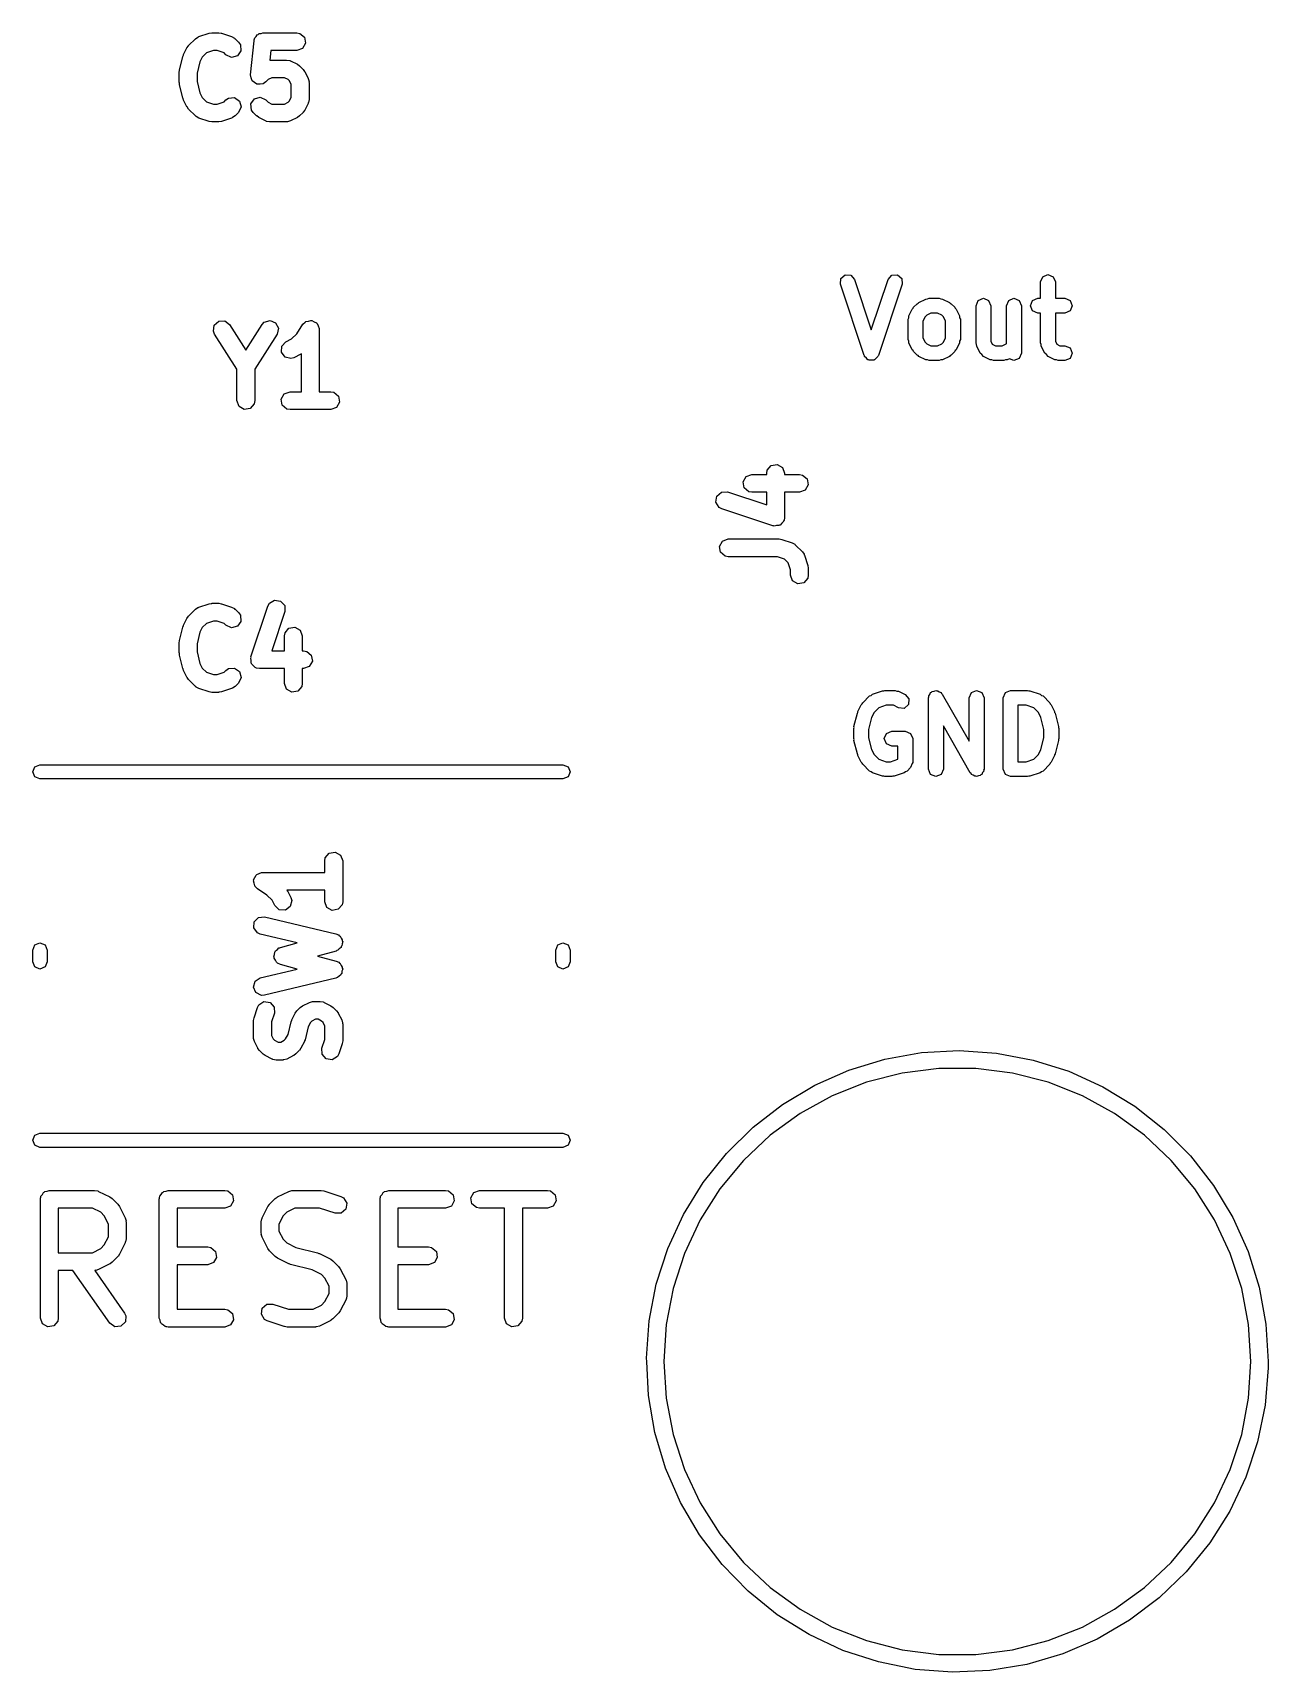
# Model space of a CAD drawing. Extents: x 83.3 to 116.6, y -116.8 to -83.3.
# Drawn here: x 106.22 to 116.61, y -116.61 to -102.82 of the extents above; entities that cross this region are included whole.
import ezdxf

# ---------------------------------------------------------------- set-up
doc = ezdxf.new("R2010")
doc.units = 0
doc.layers.add('BLACK', color=7, linetype='CONTINUOUS')

msp = doc.modelspace()

# ---------------------------------------------------------------- linework, layer by layer
at = {"layer": 'BLACK', "linetype": 'CONTINUOUS'}
for p, q in [((107.533, -102.929), (107.59, -102.872)), ((107.59, -102.872), (107.611, -102.857)), ((107.611, -102.857), (107.616, -102.856)), ((107.616, -102.856), (107.619, -102.853)), ((107.619, -102.853), (107.705, -102.825)), ((107.705, -102.825), (107.727, -102.822)), ((107.727, -102.822), (107.729, -102.821)), ((107.729, -102.821), (107.786, -102.821)), ((107.786, -102.821), (107.808, -102.825)), ((107.808, -102.825), (107.809, -102.825)), ((107.809, -102.825), (107.895, -102.853)), ((107.895, -102.853), (107.918, -102.866)), ((107.918, -102.866), (107.92, -102.87)), ((107.92, -102.87), (107.924, -102.872)), ((107.924, -102.872), (107.953, -102.9)), ((107.953, -102.9), (107.968, -102.921)), ((108.054, -103.174), (108.083, -102.889)), ((108.083, -102.883), (108.085, -102.88)), ((108.084, -102.885), (108.083, -102.883)), ((108.083, -102.889), (108.084, -102.885)), ((108.085, -102.88), (108.09, -102.864)), ((108.09, -102.864), (108.101, -102.852)), ((108.101, -102.852), (108.109, -102.839)), ((108.109, -102.839), (108.119, -102.835)), ((108.119, -102.835), (108.126, -102.828)), ((108.126, -102.828), (108.142, -102.826)), ((108.142, -102.826), (108.157, -102.821)), ((108.157, -102.821), (108.443, -102.821)), ((108.443, -102.821), (108.469, -102.826)), ((108.469, -102.826), (108.508, -102.859)), ((108.508, -102.859), (108.517, -102.909)), ((107.456, -103.135), (107.484, -103.021)), ((107.484, -103.021), (107.49, -103.009)), ((107.49, -103.005), (107.519, -102.948)), ((107.49, -103.009), (107.49, -103.005)), ((107.519, -102.948), (107.532, -102.93)), ((107.532, -102.93), (107.533, -102.929)), ((107.647, -103.026), (107.628, -103.065)), ((107.683, -102.99), (107.647, -103.026)), ((107.741, -102.971), (107.683, -102.99)), ((107.774, -102.971), (107.741, -102.971)), ((107.831, -102.99), (107.774, -102.971)), ((107.847, -103.006), (107.831, -102.99)), ((107.893, -103.028), (107.847, -103.006)), ((107.943, -103.015), (107.893, -103.028)), ((107.972, -102.973), (107.943, -103.015)), ((107.968, -102.921), (107.972, -102.973)), ((108.225, -102.971), (108.217, -103.05)), ((108.443, -102.971), (108.225, -102.971)), ((108.491, -102.953), (108.443, -102.971)), ((108.517, -102.909), (108.491, -102.953)), ((107.454, -103.153), (107.456, -103.138)), ((107.454, -103.239), (107.454, -103.153)), ((107.456, -103.138), (107.456, -103.135)), ((107.628, -103.065), (107.604, -103.162)), ((107.604, -103.162), (107.604, -103.23)), ((108.054, -103.175), (108.054, -103.174)), ((108.06, -103.2), (108.054, -103.175)), ((108.054, -103.175), (108.054, -103.175)), ((108.217, -103.05), (108.357, -103.05)), ((108.357, -103.05), (108.383, -103.054)), ((108.383, -103.054), (108.386, -103.057)), ((108.386, -103.057), (108.391, -103.058)), ((108.391, -103.058), (108.448, -103.086)), ((108.448, -103.086), (108.466, -103.099)), ((108.466, -103.099), (108.467, -103.1)), ((108.467, -103.1), (108.496, -103.129)), ((108.496, -103.129), (108.509, -103.147)), ((108.509, -103.147), (108.51, -103.148)), ((108.51, -103.148), (108.539, -103.205)), ((107.455, -103.242), (107.454, -103.239)), ((107.456, -103.257), (107.455, -103.242)), ((107.484, -103.371), (107.456, -103.257)), ((107.604, -103.23), (107.628, -103.327)), ((108.067, -103.224), (108.06, -103.2)), ((108.067, -103.225), (108.067, -103.224)), ((108.067, -103.224), (108.067, -103.224)), ((108.088, -103.239), (108.067, -103.225)), ((108.108, -103.254), (108.088, -103.239)), ((108.109, -103.254), (108.108, -103.254)), ((108.134, -103.252), (108.109, -103.254)), ((108.109, -103.254), (108.109, -103.254)), ((108.159, -103.25), (108.134, -103.252)), ((108.16, -103.25), (108.159, -103.25)), ((108.182, -103.235), (108.16, -103.25)), ((108.16, -103.25), (108.16, -103.25)), ((108.202, -103.215), (108.182, -103.235)), ((108.232, -103.2), (108.202, -103.215)), ((108.339, -103.2), (108.232, -103.2)), ((108.37, -103.215), (108.339, -103.2)), ((108.381, -103.226), (108.37, -103.215)), ((108.396, -103.257), (108.381, -103.226)), ((108.396, -103.364), (108.396, -103.257)), ((108.539, -103.205), (108.546, -103.23)), ((108.546, -103.23), (108.545, -103.235)), ((108.545, -103.235), (108.546, -103.239)), ((108.546, -103.239), (108.546, -103.382)), ((107.486, -103.374), (107.484, -103.371)), ((107.49, -103.387), (107.486, -103.374)), ((107.519, -103.444), (107.49, -103.387)), ((107.52, -103.445), (107.519, -103.444)), ((107.533, -103.463), (107.52, -103.445)), ((107.628, -103.327), (107.647, -103.366)), ((107.647, -103.366), (107.683, -103.402)), ((107.683, -103.402), (107.741, -103.421)), ((107.741, -103.421), (107.774, -103.421)), ((107.774, -103.421), (107.831, -103.402)), ((107.831, -103.402), (107.847, -103.386)), ((107.847, -103.386), (107.868, -103.371)), ((107.868, -103.371), (107.919, -103.366)), ((107.919, -103.366), (107.961, -103.396)), ((107.975, -103.445), (107.953, -103.492)), ((107.961, -103.396), (107.975, -103.445)), ((108.056, -103.419), (108.086, -103.377)), ((108.061, -103.471), (108.056, -103.419)), ((108.086, -103.377), (108.135, -103.364)), ((108.135, -103.364), (108.182, -103.386)), ((108.182, -103.386), (108.202, -103.406)), ((108.202, -103.406), (108.232, -103.421)), ((108.232, -103.421), (108.339, -103.421)), ((108.339, -103.421), (108.37, -103.406)), ((108.37, -103.406), (108.381, -103.394)), ((108.381, -103.394), (108.396, -103.364)), ((108.539, -103.415), (108.51, -103.472)), ((108.542, -103.407), (108.539, -103.411)), ((108.539, -103.411), (108.539, -103.415)), ((108.546, -103.382), (108.542, -103.407)), ((107.59, -103.521), (107.533, -103.463)), ((107.594, -103.522), (107.59, -103.521)), ((107.596, -103.526), (107.594, -103.522)), ((107.619, -103.539), (107.596, -103.526)), ((107.705, -103.567), (107.619, -103.539)), ((107.706, -103.567), (107.705, -103.567)), ((107.729, -103.571), (107.706, -103.567)), ((107.786, -103.571), (107.729, -103.571)), ((107.787, -103.57), (107.786, -103.571)), ((107.809, -103.567), (107.787, -103.57)), ((107.895, -103.539), (107.809, -103.567)), ((107.899, -103.536), (107.895, -103.539)), ((107.903, -103.535), (107.899, -103.536)), ((107.924, -103.521), (107.903, -103.535)), ((107.953, -103.492), (107.924, -103.521)), ((108.076, -103.492), (108.061, -103.471)), ((108.104, -103.521), (108.076, -103.492)), ((108.106, -103.521), (108.104, -103.521)), ((108.124, -103.535), (108.106, -103.521)), ((108.181, -103.563), (108.124, -103.535)), ((108.185, -103.564), (108.181, -103.563)), ((108.189, -103.567), (108.185, -103.564)), ((108.214, -103.571), (108.189, -103.567)), ((108.357, -103.571), (108.214, -103.571)), ((108.361, -103.57), (108.357, -103.571)), ((108.366, -103.571), (108.361, -103.57)), ((108.391, -103.563), (108.366, -103.571)), ((108.448, -103.535), (108.391, -103.563)), ((108.449, -103.533), (108.448, -103.535)), ((108.467, -103.521), (108.449, -103.533)), ((108.496, -103.492), (108.467, -103.521)), ((108.497, -103.49), (108.496, -103.492)), ((108.51, -103.472), (108.497, -103.49)), ((113.017, -104.937), (113.02, -104.889)), ((113.217, -105.537), (113.017, -104.937)), ((113.02, -104.889), (113.057, -104.858)), ((113.057, -104.858), (113.104, -104.861)), ((113.104, -104.861), (113.136, -104.897)), ((113.136, -104.897), (113.276, -105.319)), ((113.276, -105.319), (113.417, -104.897)), ((113.536, -104.937), (113.336, -105.537)), ((113.417, -104.897), (113.448, -104.861)), ((113.448, -104.861), (113.496, -104.858)), ((113.496, -104.858), (113.532, -104.889)), ((113.532, -104.889), (113.536, -104.937)), ((114.7, -104.917), (114.718, -104.873)), ((114.7, -105.054), (114.7, -104.917)), ((114.718, -104.873), (114.762, -104.854)), ((114.762, -104.854), (114.806, -104.873)), ((114.806, -104.873), (114.825, -104.917)), ((114.825, -104.917), (114.825, -105.054)), ((113.632, -105.13), (113.661, -105.101)), ((113.661, -105.101), (113.67, -105.097)), ((113.67, -105.097), (113.677, -105.09)), ((113.677, -105.09), (113.734, -105.061)), ((113.734, -105.061), (113.749, -105.06)), ((113.749, -105.06), (113.762, -105.054)), ((113.762, -105.054), (113.848, -105.054)), ((113.848, -105.054), (113.861, -105.06)), ((113.861, -105.06), (113.876, -105.061)), ((113.876, -105.061), (113.933, -105.09)), ((113.933, -105.09), (113.94, -105.097)), ((113.94, -105.097), (113.949, -105.101)), ((113.949, -105.101), (113.978, -105.13)), ((114.157, -105.117), (114.175, -105.073)), ((114.175, -105.073), (114.219, -105.054)), ((114.219, -105.054), (114.263, -105.073)), ((114.263, -105.073), (114.282, -105.117)), ((114.414, -105.117), (114.432, -105.073)), ((114.432, -105.073), (114.476, -105.054)), ((114.476, -105.054), (114.521, -105.073)), ((114.521, -105.073), (114.539, -105.117)), ((114.614, -105.117), (114.632, -105.073)), ((114.632, -105.073), (114.676, -105.054)), ((114.676, -105.054), (114.7, -105.054)), ((114.825, -105.054), (114.905, -105.054)), ((114.905, -105.054), (114.949, -105.073)), ((114.949, -105.073), (114.967, -105.117)), ((107.748, -105.281), (107.786, -105.247)), ((107.786, -105.247), (107.837, -105.245)), ((107.837, -105.245), (107.878, -105.276)), ((108.169, -105.257), (108.218, -105.241)), ((108.218, -105.241), (108.265, -105.261)), ((108.52, -105.251), (108.541, -105.247)), ((108.541, -105.247), (108.562, -105.241)), ((108.562, -105.241), (108.566, -105.243)), ((108.566, -105.243), (108.57, -105.242)), ((108.57, -105.242), (108.589, -105.253)), ((113.585, -105.231), (113.591, -105.218)), ((113.585, -105.403), (113.585, -105.231)), ((113.591, -105.218), (113.592, -105.203)), ((113.592, -105.203), (113.62, -105.146)), ((113.62, -105.146), (113.628, -105.139)), ((113.628, -105.139), (113.632, -105.13)), ((113.728, -105.211), (113.71, -105.246)), ((113.71, -105.246), (113.71, -105.388)), ((113.742, -105.197), (113.728, -105.211)), ((113.777, -105.179), (113.742, -105.197)), ((113.833, -105.179), (113.777, -105.179)), ((113.868, -105.197), (113.833, -105.179)), ((113.882, -105.211), (113.868, -105.197)), ((113.9, -105.246), (113.882, -105.211)), ((113.9, -105.388), (113.9, -105.246)), ((113.978, -105.13), (113.982, -105.139)), ((113.982, -105.139), (113.989, -105.146)), ((113.989, -105.146), (114.018, -105.203)), ((114.018, -105.203), (114.019, -105.218)), ((114.019, -105.218), (114.025, -105.231)), ((114.025, -105.231), (114.025, -105.403)), ((114.157, -105.431), (114.157, -105.117)), ((114.282, -105.117), (114.282, -105.416)), ((114.414, -105.434), (114.414, -105.117)), ((114.539, -105.117), (114.539, -105.517)), ((114.632, -105.161), (114.614, -105.117)), ((114.676, -105.179), (114.632, -105.161)), ((114.7, -105.179), (114.676, -105.179)), ((114.7, -105.431), (114.7, -105.179)), ((114.905, -105.179), (114.825, -105.179)), ((114.825, -105.179), (114.825, -105.416)), ((114.949, -105.161), (114.905, -105.179)), ((114.967, -105.117), (114.949, -105.161)), ((107.741, -105.332), (107.748, -105.281)), ((107.751, -105.356), (107.741, -105.332)), ((107.939, -105.652), (107.751, -105.356)), ((107.878, -105.276), (108.014, -105.491)), ((108.014, -105.491), (108.151, -105.276)), ((108.278, -105.356), (108.089, -105.652)), ((108.151, -105.276), (108.169, -105.257)), ((108.265, -105.261), (108.289, -105.306)), ((108.289, -105.306), (108.278, -105.356)), ((108.398, -105.397), (108.442, -105.354)), ((108.442, -105.354), (108.495, -105.274)), ((108.495, -105.274), (108.513, -105.256)), ((108.513, -105.256), (108.517, -105.254)), ((108.517, -105.254), (108.52, -105.251)), ((108.589, -105.253), (108.609, -105.262)), ((108.609, -105.262), (108.611, -105.266)), ((108.611, -105.266), (108.615, -105.268)), ((108.615, -105.268), (108.622, -105.288)), ((108.622, -105.288), (108.632, -105.308)), ((108.632, -105.308), (108.631, -105.312)), ((108.631, -105.312), (108.632, -105.316)), ((108.632, -105.316), (108.632, -105.841)), ((108.314, -105.509), (108.317, -105.458)), ((108.344, -105.55), (108.314, -105.509)), ((108.317, -105.458), (108.352, -105.42)), ((108.352, -105.42), (108.398, -105.397)), ((108.482, -105.522), (108.478, -105.525)), ((108.482, -105.841), (108.482, -105.522)), ((113.591, -105.416), (113.585, -105.403)), ((113.592, -105.431), (113.591, -105.416)), ((113.62, -105.488), (113.592, -105.431)), ((113.628, -105.494), (113.62, -105.488)), ((113.632, -105.504), (113.628, -105.494)), ((113.661, -105.533), (113.632, -105.504)), ((113.71, -105.388), (113.728, -105.423)), ((113.728, -105.423), (113.742, -105.437)), ((113.742, -105.437), (113.777, -105.454)), ((113.777, -105.454), (113.833, -105.454)), ((113.833, -105.454), (113.868, -105.437)), ((113.868, -105.437), (113.882, -105.423)), ((113.882, -105.423), (113.9, -105.388)), ((113.978, -105.504), (113.949, -105.533)), ((113.982, -105.494), (113.978, -105.504)), ((113.989, -105.488), (113.982, -105.494)), ((114.018, -105.431), (113.989, -105.488)), ((114.019, -105.416), (114.018, -105.431)), ((114.025, -105.403), (114.019, -105.416)), ((114.162, -105.445), (114.157, -105.431)), ((114.163, -105.459), (114.162, -105.445)), ((114.192, -105.516), (114.163, -105.459)), ((114.207, -105.529), (114.192, -105.516)), ((114.282, -105.416), (114.294, -105.442)), ((114.294, -105.442), (114.32, -105.454)), ((114.32, -105.454), (114.376, -105.454)), ((114.376, -105.454), (114.411, -105.437)), ((114.411, -105.437), (114.414, -105.434)), ((114.539, -105.517), (114.521, -105.561)), ((114.705, -105.445), (114.7, -105.431)), ((114.706, -105.459), (114.705, -105.445)), ((114.735, -105.516), (114.706, -105.459)), ((114.75, -105.529), (114.735, -105.516)), ((114.825, -105.416), (114.837, -105.442)), ((114.837, -105.442), (114.863, -105.454)), ((114.863, -105.454), (114.905, -105.454)), ((114.905, -105.454), (114.949, -105.473)), ((114.949, -105.473), (114.967, -105.517)), ((114.967, -105.517), (114.949, -105.561)), ((107.939, -105.916), (107.939, -105.652)), ((108.089, -105.652), (108.089, -105.916)), ((108.394, -105.562), (108.344, -105.55)), ((108.419, -105.555), (108.394, -105.562)), ((108.476, -105.526), (108.419, -105.555)), ((108.478, -105.525), (108.476, -105.526)), ((113.22, -105.54), (113.217, -105.537)), ((113.22, -105.545), (113.22, -105.54)), ((113.235, -105.558), (113.22, -105.545)), ((113.248, -105.573), (113.235, -105.558)), ((113.253, -105.573), (113.248, -105.573)), ((113.257, -105.576), (113.253, -105.573)), ((113.276, -105.575), (113.257, -105.576)), ((113.296, -105.576), (113.276, -105.575)), ((113.3, -105.573), (113.296, -105.576)), ((113.304, -105.573), (113.3, -105.573)), ((113.317, -105.558), (113.304, -105.573)), ((113.332, -105.545), (113.317, -105.558)), ((113.333, -105.54), (113.332, -105.545)), ((113.336, -105.537), (113.333, -105.54)), ((113.67, -105.536), (113.661, -105.533)), ((113.677, -105.544), (113.67, -105.536)), ((113.734, -105.573), (113.677, -105.544)), ((113.749, -105.574), (113.734, -105.573)), ((113.762, -105.579), (113.749, -105.574)), ((113.848, -105.579), (113.762, -105.579)), ((113.861, -105.574), (113.848, -105.579)), ((113.876, -105.573), (113.861, -105.574)), ((113.933, -105.544), (113.876, -105.573)), ((113.94, -105.536), (113.933, -105.544)), ((113.949, -105.533), (113.94, -105.536)), ((114.22, -105.544), (114.207, -105.529)), ((114.277, -105.573), (114.22, -105.544)), ((114.291, -105.574), (114.277, -105.573)), ((114.305, -105.579), (114.291, -105.574)), ((114.391, -105.579), (114.305, -105.579)), ((114.404, -105.574), (114.391, -105.579)), ((114.419, -105.573), (114.404, -105.574)), ((114.438, -105.563), (114.419, -105.573)), ((114.476, -105.579), (114.438, -105.563)), ((114.521, -105.561), (114.476, -105.579)), ((114.763, -105.544), (114.75, -105.529)), ((114.82, -105.573), (114.763, -105.544)), ((114.834, -105.574), (114.82, -105.573)), ((114.848, -105.579), (114.834, -105.574)), ((114.905, -105.579), (114.848, -105.579)), ((114.949, -105.561), (114.905, -105.579)), ((107.957, -105.964), (107.939, -105.916)), ((108.089, -105.916), (108.085, -105.942)), ((108.312, -105.903), (108.338, -105.859)), ((108.321, -105.954), (108.312, -105.903)), ((108.338, -105.859), (108.386, -105.841)), ((108.386, -105.841), (108.482, -105.841)), ((108.632, -105.841), (108.729, -105.841)), ((108.729, -105.841), (108.754, -105.846)), ((108.754, -105.846), (108.794, -105.879)), ((108.802, -105.929), (108.777, -105.973)), ((108.794, -105.879), (108.802, -105.929)), ((108.001, -105.99), (107.957, -105.964)), ((108.052, -105.981), (108.001, -105.99)), ((108.085, -105.942), (108.052, -105.981)), ((108.36, -105.987), (108.321, -105.954)), ((108.386, -105.991), (108.36, -105.987)), ((108.729, -105.991), (108.386, -105.991)), ((108.777, -105.973), (108.729, -105.991)), ((112.401, -106.501), (112.434, -106.461)), ((112.434, -106.461), (112.484, -106.453)), ((112.484, -106.453), (112.529, -106.478)), ((112.529, -106.478), (112.546, -106.526)), ((112.198, -106.599), (112.223, -106.555)), ((112.206, -106.65), (112.198, -106.599)), ((112.223, -106.555), (112.271, -106.537)), ((112.271, -106.537), (112.396, -106.537)), ((112.396, -106.526), (112.401, -106.501)), ((112.396, -106.537), (112.396, -106.526)), ((112.546, -106.526), (112.546, -106.537)), ((112.546, -106.537), (112.671, -106.537)), ((112.671, -106.537), (112.697, -106.542)), ((112.697, -106.542), (112.736, -106.575)), ((112.745, -106.625), (112.72, -106.67)), ((112.736, -106.575), (112.745, -106.625)), ((111.969, -106.77), (111.977, -106.719)), ((111.977, -106.719), (112.015, -106.685)), ((112.015, -106.685), (112.067, -106.684)), ((112.067, -106.684), (112.396, -106.794)), ((112.246, -106.683), (112.206, -106.65)), ((112.271, -106.687), (112.246, -106.683)), ((112.396, -106.687), (112.271, -106.687)), ((112.396, -106.794), (112.396, -106.687)), ((112.671, -106.687), (112.546, -106.687)), ((112.546, -106.687), (112.546, -106.898)), ((112.72, -106.67), (112.671, -106.687)), ((111.996, -106.814), (111.969, -106.77)), ((112.019, -106.826), (111.996, -106.814)), ((112.448, -106.969), (112.019, -106.826)), ((112.546, -106.898), (112.542, -106.924)), ((112.453, -106.969), (112.448, -106.969)), ((112.458, -106.972), (112.453, -106.969)), ((112.479, -106.968), (112.458, -106.972)), ((112.499, -106.968), (112.479, -106.968)), ((112.503, -106.964), (112.499, -106.968)), ((112.509, -106.963), (112.503, -106.964)), ((112.522, -106.947), (112.509, -106.963)), ((112.537, -106.934), (112.522, -106.947)), ((112.538, -106.928), (112.537, -106.934)), ((112.542, -106.924), (112.538, -106.928)), ((111.998, -107.142), (112.023, -107.098)), ((112.006, -107.192), (111.998, -107.142)), ((112.023, -107.098), (112.071, -107.08)), ((112.071, -107.08), (112.5, -107.08)), ((112.5, -107.08), (112.522, -107.084)), ((112.522, -107.084), (112.524, -107.084)), ((112.524, -107.084), (112.609, -107.112)), ((112.609, -107.112), (112.632, -107.125)), ((112.632, -107.125), (112.635, -107.129)), ((112.635, -107.129), (112.639, -107.131)), ((112.639, -107.131), (112.696, -107.188)), ((112.046, -107.225), (112.006, -107.192)), ((112.071, -107.23), (112.046, -107.225)), ((112.488, -107.23), (112.071, -107.23)), ((112.545, -107.249), (112.488, -107.23)), ((112.577, -107.281), (112.545, -107.249)), ((112.596, -107.339), (112.577, -107.281)), ((112.696, -107.188), (112.711, -107.209)), ((112.711, -107.209), (112.711, -107.213)), ((112.711, -107.213), (112.714, -107.217)), ((112.714, -107.217), (112.743, -107.303)), ((112.743, -107.303), (112.746, -107.325)), ((112.596, -107.384), (112.596, -107.339)), ((112.614, -107.432), (112.596, -107.384)), ((112.658, -107.457), (112.614, -107.432)), ((112.709, -107.449), (112.658, -107.457)), ((112.742, -107.409), (112.709, -107.449)), ((112.746, -107.384), (112.742, -107.409)), ((112.746, -107.325), (112.746, -107.326)), ((112.746, -107.326), (112.746, -107.384)), ((107.519, -107.748), (107.532, -107.73)), ((107.532, -107.73), (107.533, -107.729)), ((107.533, -107.729), (107.59, -107.672)), ((107.59, -107.672), (107.611, -107.657)), ((107.611, -107.657), (107.616, -107.656)), ((107.616, -107.656), (107.619, -107.653)), ((107.619, -107.653), (107.705, -107.625)), ((107.705, -107.625), (107.727, -107.622)), ((107.727, -107.622), (107.729, -107.621)), ((107.729, -107.621), (107.786, -107.621)), ((107.786, -107.621), (107.808, -107.625)), ((107.808, -107.625), (107.809, -107.625)), ((107.809, -107.625), (107.895, -107.653)), ((107.895, -107.653), (107.918, -107.666)), ((107.918, -107.666), (107.92, -107.67)), ((107.92, -107.67), (107.924, -107.672)), ((107.924, -107.672), (107.953, -107.7)), ((107.953, -107.7), (107.968, -107.721)), ((107.968, -107.721), (107.972, -107.773)), ((108.057, -108.072), (108.2, -107.644)), ((108.2, -107.644), (108.213, -107.621)), ((108.213, -107.621), (108.256, -107.594)), ((108.343, -107.691), (108.233, -108.021)), ((108.256, -107.594), (108.307, -107.602)), ((108.307, -107.602), (108.341, -107.64)), ((108.341, -107.64), (108.343, -107.691)), ((107.456, -107.935), (107.484, -107.821)), ((107.484, -107.821), (107.49, -107.809)), ((107.49, -107.805), (107.519, -107.748)), ((107.49, -107.809), (107.49, -107.805)), ((107.628, -107.865), (107.604, -107.962)), ((107.647, -107.826), (107.628, -107.865)), ((107.683, -107.79), (107.647, -107.826)), ((107.741, -107.771), (107.683, -107.79)), ((107.774, -107.771), (107.741, -107.771)), ((107.831, -107.79), (107.774, -107.771)), ((107.847, -107.806), (107.831, -107.79)), ((107.893, -107.828), (107.847, -107.806)), ((107.943, -107.815), (107.893, -107.828)), ((107.972, -107.773), (107.943, -107.815)), ((108.344, -107.87), (108.377, -107.831)), ((108.377, -107.831), (108.427, -107.822)), ((108.427, -107.822), (108.472, -107.848)), ((108.472, -107.848), (108.489, -107.896)), ((107.454, -107.953), (107.456, -107.938)), ((107.454, -108.039), (107.454, -107.953)), ((107.456, -107.938), (107.456, -107.935)), ((107.604, -107.962), (107.604, -108.03)), ((108.339, -107.896), (108.344, -107.87)), ((108.339, -108.021), (108.339, -107.896)), ((108.489, -107.896), (108.489, -108.021)), ((107.455, -108.042), (107.454, -108.039)), ((107.456, -108.057), (107.455, -108.042)), ((107.484, -108.171), (107.456, -108.057)), ((107.604, -108.03), (107.628, -108.127)), ((107.628, -108.127), (107.647, -108.166)), ((108.055, -108.083), (108.058, -108.078)), ((108.058, -108.103), (108.055, -108.083)), ((108.058, -108.078), (108.057, -108.072)), ((108.059, -108.124), (108.058, -108.103)), ((108.063, -108.128), (108.059, -108.124)), ((108.064, -108.134), (108.063, -108.128)), ((108.079, -108.147), (108.064, -108.134)), ((108.233, -108.021), (108.339, -108.021)), ((108.489, -108.021), (108.5, -108.021)), ((108.5, -108.021), (108.526, -108.026)), ((108.526, -108.026), (108.565, -108.059)), ((108.574, -108.109), (108.548, -108.153)), ((108.565, -108.059), (108.574, -108.109)), ((107.486, -108.174), (107.484, -108.171)), ((107.49, -108.187), (107.486, -108.174)), ((107.519, -108.244), (107.49, -108.187)), ((107.52, -108.245), (107.519, -108.244)), ((107.533, -108.263), (107.52, -108.245)), ((107.59, -108.321), (107.533, -108.263)), ((107.647, -108.166), (107.683, -108.202)), ((107.683, -108.202), (107.741, -108.221)), ((107.741, -108.221), (107.774, -108.221)), ((107.774, -108.221), (107.831, -108.202)), ((107.831, -108.202), (107.847, -108.186)), ((107.847, -108.186), (107.868, -108.171)), ((107.868, -108.171), (107.919, -108.166)), ((107.919, -108.166), (107.961, -108.196)), ((107.975, -108.245), (107.953, -108.292)), ((107.961, -108.196), (107.975, -108.245)), ((108.093, -108.162), (108.079, -108.147)), ((108.099, -108.163), (108.093, -108.162)), ((108.103, -108.167), (108.099, -108.163)), ((108.129, -108.171), (108.103, -108.167)), ((108.339, -108.171), (108.129, -108.171)), ((108.339, -108.296), (108.339, -108.171)), ((108.5, -108.171), (108.489, -108.171)), ((108.489, -108.171), (108.489, -108.296)), ((108.548, -108.153), (108.5, -108.171)), ((107.594, -108.322), (107.59, -108.321)), ((107.596, -108.326), (107.594, -108.322)), ((107.619, -108.339), (107.596, -108.326)), ((107.705, -108.367), (107.619, -108.339)), ((107.706, -108.367), (107.705, -108.367)), ((107.729, -108.371), (107.706, -108.367)), ((107.786, -108.371), (107.729, -108.371)), ((107.787, -108.37), (107.786, -108.371)), ((107.809, -108.367), (107.787, -108.37)), ((107.895, -108.339), (107.809, -108.367)), ((107.899, -108.336), (107.895, -108.339)), ((107.903, -108.335), (107.899, -108.336)), ((107.924, -108.321), (107.903, -108.335)), ((107.953, -108.292), (107.924, -108.321)), ((108.357, -108.344), (108.339, -108.296)), ((108.401, -108.37), (108.357, -108.344)), ((108.452, -108.361), (108.401, -108.37)), ((108.485, -108.322), (108.452, -108.361)), ((108.489, -108.296), (108.485, -108.322)), ((113.204, -108.458), (113.261, -108.401)), ((113.261, -108.401), (113.274, -108.396)), ((113.274, -108.396), (113.285, -108.386)), ((113.285, -108.386), (113.371, -108.358)), ((113.371, -108.358), (113.381, -108.358)), ((113.381, -108.358), (113.391, -108.354)), ((113.391, -108.354), (113.476, -108.354)), ((113.476, -108.354), (113.49, -108.36)), ((113.49, -108.36), (113.504, -108.361)), ((113.504, -108.361), (113.561, -108.39)), ((113.561, -108.39), (113.593, -108.426)), ((113.757, -108.417), (113.76, -108.409)), ((113.757, -109.017), (113.757, -108.417)), ((113.759, -108.4), (113.769, -108.388)), ((113.76, -108.409), (113.759, -108.4)), ((113.769, -108.388), (113.775, -108.373)), ((113.775, -108.373), (113.783, -108.369)), ((113.783, -108.369), (113.788, -108.363)), ((113.788, -108.363), (113.804, -108.361)), ((113.804, -108.361), (113.819, -108.354)), ((113.819, -108.354), (113.827, -108.358)), ((113.827, -108.358), (113.836, -108.357)), ((113.836, -108.357), (113.848, -108.367)), ((113.848, -108.367), (113.863, -108.373)), ((113.863, -108.373), (113.867, -108.381)), ((113.867, -108.381), (113.873, -108.386)), ((113.873, -108.386), (114.1, -108.782)), ((114.1, -108.417), (114.118, -108.373)), ((114.1, -108.782), (114.1, -108.417)), ((114.118, -108.373), (114.162, -108.354)), ((114.162, -108.354), (114.206, -108.373)), ((114.206, -108.373), (114.225, -108.417)), ((114.225, -108.417), (114.225, -109.017)), ((114.385, -108.417), (114.404, -108.373)), ((114.385, -109.017), (114.385, -108.417)), ((114.404, -108.373), (114.448, -108.354)), ((114.448, -108.354), (114.591, -108.354)), ((114.591, -108.354), (114.6, -108.358)), ((114.6, -108.358), (114.61, -108.358)), ((114.61, -108.358), (114.696, -108.386)), ((114.696, -108.386), (114.707, -108.396)), ((114.707, -108.396), (114.721, -108.401)), ((114.721, -108.401), (114.778, -108.458)), ((113.13, -108.659), (113.159, -108.545)), ((113.159, -108.545), (113.163, -108.539)), ((113.163, -108.532), (113.192, -108.475)), ((113.163, -108.539), (113.163, -108.532)), ((113.192, -108.475), (113.2, -108.468)), ((113.2, -108.468), (113.204, -108.458)), ((113.299, -108.54), (113.278, -108.582)), ((113.339, -108.5), (113.299, -108.54)), ((113.401, -108.479), (113.339, -108.5)), ((113.462, -108.479), (113.401, -108.479)), ((113.506, -108.501), (113.462, -108.479)), ((113.553, -108.505), (113.506, -108.501)), ((113.589, -108.473), (113.553, -108.505)), ((113.593, -108.426), (113.589, -108.473)), ((114.51, -108.479), (114.51, -108.954)), ((114.58, -108.479), (114.51, -108.479)), ((114.643, -108.5), (114.58, -108.479)), ((114.682, -108.54), (114.643, -108.5)), ((114.703, -108.582), (114.682, -108.54)), ((114.778, -108.458), (114.782, -108.468)), ((114.782, -108.468), (114.789, -108.475)), ((114.789, -108.475), (114.818, -108.532)), ((114.818, -108.532), (114.818, -108.539)), ((114.818, -108.539), (114.823, -108.545)), ((114.823, -108.545), (114.851, -108.659)), ((113.128, -108.674), (113.131, -108.667)), ((113.128, -108.76), (113.128, -108.674)), ((113.131, -108.667), (113.13, -108.659)), ((113.278, -108.582), (113.253, -108.682)), ((113.253, -108.682), (113.253, -108.752)), ((114.108, -109.048), (113.882, -108.652)), ((113.882, -108.652), (113.882, -109.017)), ((114.728, -108.682), (114.703, -108.582)), ((114.728, -108.752), (114.728, -108.682)), ((114.851, -108.659), (114.85, -108.667)), ((114.85, -108.667), (114.853, -108.674)), ((114.853, -108.674), (114.853, -108.76)), ((113.131, -108.767), (113.128, -108.76)), ((113.13, -108.775), (113.131, -108.767)), ((113.159, -108.889), (113.13, -108.775)), ((113.253, -108.752), (113.278, -108.852)), ((113.385, -108.76), (113.404, -108.716)), ((113.404, -108.804), (113.385, -108.76)), ((113.404, -108.716), (113.448, -108.697)), ((113.448, -108.822), (113.404, -108.804)), ((113.448, -108.697), (113.562, -108.697)), ((113.5, -108.822), (113.448, -108.822)), ((113.5, -108.934), (113.5, -108.822)), ((113.562, -108.697), (113.606, -108.716)), ((113.606, -108.716), (113.625, -108.76)), ((113.625, -108.76), (113.625, -108.96)), ((114.703, -108.852), (114.728, -108.752)), ((114.851, -108.775), (114.823, -108.889)), ((114.853, -108.76), (114.85, -108.767)), ((114.85, -108.767), (114.851, -108.775)), ((113.163, -108.895), (113.159, -108.889)), ((113.163, -108.902), (113.163, -108.895)), ((113.192, -108.959), (113.163, -108.902)), ((113.2, -108.966), (113.192, -108.959)), ((113.204, -108.975), (113.2, -108.966)), ((113.278, -108.852), (113.299, -108.894)), ((113.299, -108.894), (113.339, -108.934)), ((113.339, -108.934), (113.401, -108.954)), ((113.401, -108.954), (113.438, -108.954)), ((113.438, -108.954), (113.5, -108.934)), ((113.621, -108.969), (113.606, -109.004)), ((113.625, -108.96), (113.621, -108.969)), ((114.51, -108.954), (114.58, -108.954)), ((114.58, -108.954), (114.643, -108.934)), ((114.643, -108.934), (114.682, -108.894)), ((114.682, -108.894), (114.703, -108.852)), ((114.782, -108.966), (114.778, -108.975)), ((114.789, -108.959), (114.782, -108.966)), ((114.818, -108.902), (114.789, -108.959)), ((114.823, -108.889), (114.818, -108.895)), ((114.818, -108.895), (114.818, -108.902)), ((106.222, -109.039), (106.24, -108.996)), ((106.24, -109.081), (106.222, -109.039)), ((106.24, -108.996), (106.282, -108.979)), ((106.282, -109.099), (106.24, -109.081)), ((106.282, -108.979), (110.682, -108.979)), ((110.682, -109.099), (106.282, -109.099)), ((110.682, -108.979), (110.725, -108.996)), ((110.725, -109.081), (110.682, -109.099)), ((110.725, -108.996), (110.742, -109.039)), ((110.742, -109.039), (110.725, -109.081)), ((113.261, -109.033), (113.204, -108.975)), ((113.274, -109.038), (113.261, -109.033)), ((113.285, -109.048), (113.274, -109.038)), ((113.371, -109.076), (113.285, -109.048)), ((113.381, -109.075), (113.371, -109.076)), ((113.391, -109.079), (113.381, -109.075)), ((113.448, -109.079), (113.391, -109.079)), ((113.457, -109.075), (113.448, -109.079)), ((113.468, -109.076), (113.457, -109.075)), ((113.553, -109.048), (113.468, -109.076)), ((113.564, -109.038), (113.553, -109.048)), ((113.578, -109.033), (113.564, -109.038)), ((113.606, -109.004), (113.578, -109.033)), ((113.775, -109.061), (113.757, -109.017)), ((113.819, -109.079), (113.775, -109.061)), ((113.863, -109.061), (113.819, -109.079)), ((113.882, -109.017), (113.863, -109.061)), ((114.115, -109.053), (114.108, -109.048)), ((114.118, -109.061), (114.115, -109.053)), ((114.133, -109.067), (114.118, -109.061)), ((114.146, -109.077), (114.133, -109.067)), ((114.154, -109.076), (114.146, -109.077)), ((114.162, -109.079), (114.154, -109.076)), ((114.177, -109.073), (114.162, -109.079)), ((114.193, -109.071), (114.177, -109.073)), ((114.198, -109.064), (114.193, -109.071)), ((114.206, -109.061), (114.198, -109.064)), ((114.212, -109.046), (114.206, -109.061)), ((114.222, -109.033), (114.212, -109.046)), ((114.225, -109.017), (114.221, -109.025)), ((114.221, -109.025), (114.222, -109.033)), ((114.404, -109.061), (114.385, -109.017)), ((114.448, -109.079), (114.404, -109.061)), ((114.591, -109.079), (114.448, -109.079)), ((114.6, -109.075), (114.591, -109.079)), ((114.61, -109.076), (114.6, -109.075)), ((114.696, -109.048), (114.61, -109.076)), ((114.707, -109.038), (114.696, -109.048)), ((114.721, -109.033), (114.707, -109.038)), ((114.778, -108.975), (114.721, -109.033)), ((108.679, -109.789), (108.683, -109.763)), ((108.679, -109.885), (108.679, -109.789)), ((108.683, -109.763), (108.716, -109.724)), ((108.716, -109.724), (108.767, -109.715)), ((108.767, -109.715), (108.811, -109.74)), ((108.811, -109.74), (108.829, -109.789)), ((108.829, -109.789), (108.829, -110.132)), ((108.08, -109.947), (108.091, -109.928)), ((108.091, -109.928), (108.1, -109.908)), ((108.1, -109.908), (108.103, -109.906)), ((108.103, -109.906), (108.106, -109.903)), ((108.106, -109.903), (108.126, -109.895)), ((108.126, -109.895), (108.146, -109.886)), ((108.146, -109.886), (108.15, -109.887)), ((108.15, -109.887), (108.154, -109.885)), ((108.154, -109.885), (108.679, -109.885)), ((108.079, -109.955), (108.081, -109.951)), ((108.085, -109.976), (108.079, -109.955)), ((108.081, -109.951), (108.08, -109.947)), ((108.089, -109.998), (108.085, -109.976)), ((108.092, -110), (108.089, -109.998)), ((108.093, -110.005), (108.092, -110)), ((108.112, -110.023), (108.093, -110.005)), ((108.192, -110.076), (108.112, -110.023)), ((108.235, -110.119), (108.192, -110.076)), ((108.679, -110.035), (108.359, -110.035)), ((108.359, -110.035), (108.363, -110.04)), ((108.363, -110.04), (108.364, -110.041)), ((108.364, -110.041), (108.392, -110.098)), ((108.679, -110.132), (108.679, -110.035)), ((108.258, -110.165), (108.235, -110.119)), ((108.295, -110.2), (108.258, -110.165)), ((108.347, -110.203), (108.295, -110.2)), ((108.388, -110.173), (108.347, -110.203)), ((108.4, -110.123), (108.388, -110.173)), ((108.392, -110.098), (108.4, -110.123)), ((108.696, -110.18), (108.679, -110.132)), ((108.741, -110.205), (108.696, -110.18)), ((108.791, -110.196), (108.741, -110.205)), ((108.824, -110.157), (108.791, -110.196)), ((108.829, -110.132), (108.824, -110.157)), ((108.082, -110.353), (108.085, -110.302)), ((108.085, -110.302), (108.12, -110.264)), ((108.12, -110.264), (108.171, -110.259)), ((108.171, -110.259), (108.771, -110.401)), ((106.24, -110.496), (106.282, -110.479)), ((106.282, -110.479), (106.325, -110.496)), ((108.113, -110.394), (108.082, -110.353)), ((108.136, -110.405), (108.113, -110.394)), ((108.447, -110.479), (108.136, -110.405)), ((108.306, -110.516), (108.447, -110.479)), ((108.771, -110.401), (108.795, -110.412)), ((108.795, -110.412), (108.8, -110.418)), ((108.8, -110.418), (108.807, -110.421)), ((108.807, -110.421), (108.815, -110.438)), ((108.815, -110.438), (108.826, -110.453)), ((108.824, -110.486), (108.823, -110.504)), ((108.829, -110.468), (108.824, -110.486)), ((108.826, -110.453), (108.825, -110.461)), ((108.825, -110.461), (108.829, -110.468)), ((110.64, -110.496), (110.682, -110.479)), ((110.682, -110.479), (110.725, -110.496)), ((106.222, -110.539), (106.24, -110.496)), ((106.222, -110.639), (106.222, -110.539)), ((106.325, -110.496), (106.342, -110.539)), ((106.342, -110.539), (106.342, -110.639)), ((108.25, -110.595), (108.256, -110.576)), ((108.253, -110.601), (108.25, -110.595)), ((108.253, -110.608), (108.253, -110.601)), ((108.264, -110.624), (108.253, -110.608)), ((108.256, -110.576), (108.257, -110.557)), ((108.257, -110.557), (108.262, -110.552)), ((108.262, -110.552), (108.264, -110.546)), ((108.264, -110.546), (108.28, -110.534)), ((108.272, -110.642), (108.264, -110.624)), ((108.28, -110.534), (108.293, -110.521)), ((108.293, -110.521), (108.3, -110.52)), ((108.3, -110.52), (108.306, -110.516)), ((108.773, -110.547), (108.616, -110.589)), ((108.616, -110.589), (108.773, -110.631)), ((108.78, -110.542), (108.773, -110.547)), ((108.787, -110.541), (108.78, -110.542)), ((108.8, -110.528), (108.787, -110.541)), ((108.815, -110.517), (108.8, -110.528)), ((108.817, -110.51), (108.815, -110.517)), ((108.823, -110.504), (108.817, -110.51)), ((110.622, -110.539), (110.64, -110.496)), ((110.622, -110.639), (110.622, -110.539)), ((110.725, -110.496), (110.742, -110.539)), ((110.742, -110.539), (110.742, -110.639)), ((106.24, -110.681), (106.222, -110.639)), ((106.282, -110.699), (106.24, -110.681)), ((106.325, -110.681), (106.282, -110.699)), ((106.342, -110.639), (106.325, -110.681)), ((108.136, -110.773), (108.447, -110.699)), ((108.278, -110.645), (108.272, -110.642)), ((108.282, -110.65), (108.278, -110.645)), ((108.306, -110.661), (108.282, -110.65)), ((108.447, -110.699), (108.306, -110.661)), ((108.773, -110.631), (108.797, -110.641)), ((108.799, -110.758), (108.786, -110.771)), ((108.797, -110.641), (108.801, -110.648)), ((108.814, -110.748), (108.799, -110.758)), ((108.801, -110.648), (108.808, -110.651)), ((108.808, -110.651), (108.816, -110.668)), ((108.816, -110.74), (108.814, -110.748)), ((108.816, -110.668), (108.826, -110.683)), ((108.822, -110.735), (108.816, -110.74)), ((108.823, -110.716), (108.822, -110.735)), ((108.829, -110.699), (108.823, -110.716)), ((108.826, -110.683), (108.826, -110.691)), ((108.826, -110.691), (108.829, -110.699)), ((110.64, -110.681), (110.622, -110.639)), ((110.682, -110.699), (110.64, -110.681)), ((110.725, -110.681), (110.682, -110.699)), ((110.742, -110.639), (110.725, -110.681)), ((108.079, -110.85), (108.094, -110.801)), ((108.099, -110.897), (108.079, -110.85)), ((108.094, -110.801), (108.136, -110.773)), ((108.145, -110.92), (108.099, -110.897)), ((108.771, -110.776), (108.171, -110.919)), ((108.778, -110.772), (108.771, -110.776)), ((108.786, -110.771), (108.778, -110.772)), ((108.083, -111.108), (108.111, -111.022)), ((108.111, -111.022), (108.124, -110.999)), ((108.124, -110.999), (108.167, -110.972)), ((108.171, -110.919), (108.145, -110.92)), ((108.167, -110.972), (108.218, -110.98)), ((108.218, -110.98), (108.252, -111.018)), ((108.252, -111.018), (108.254, -111.07)), ((108.444, -111.05), (108.472, -111.021)), ((108.472, -111.021), (108.491, -111.009)), ((108.491, -111.009), (108.492, -111.007)), ((108.492, -111.007), (108.549, -110.979)), ((108.549, -110.979), (108.574, -110.971)), ((108.574, -110.971), (108.578, -110.972)), ((108.578, -110.972), (108.582, -110.971)), ((108.582, -110.971), (108.64, -110.971)), ((108.64, -110.971), (108.665, -110.975)), ((108.665, -110.975), (108.669, -110.978)), ((108.669, -110.978), (108.673, -110.979)), ((108.673, -110.979), (108.73, -111.007)), ((108.73, -111.007), (108.748, -111.021)), ((108.748, -111.021), (108.75, -111.021)), ((108.75, -111.021), (108.778, -111.05)), ((108.079, -111.132), (108.083, -111.109)), ((108.079, -111.274), (108.079, -111.132)), ((108.083, -111.109), (108.083, -111.108)), ((108.254, -111.07), (108.229, -111.144)), ((108.229, -111.144), (108.229, -111.257)), ((108.369, -111.248), (108.395, -111.142)), ((108.395, -111.142), (108.401, -111.13)), ((108.401, -111.127), (108.43, -111.069)), ((108.401, -111.13), (108.401, -111.127)), ((108.43, -111.069), (108.443, -111.051)), ((108.443, -111.051), (108.444, -111.05)), ((108.558, -111.147), (108.539, -111.186)), ((108.57, -111.136), (108.558, -111.147)), ((108.6, -111.121), (108.57, -111.136)), ((108.622, -111.121), (108.6, -111.121)), ((108.652, -111.136), (108.622, -111.121)), ((108.664, -111.147), (108.652, -111.136)), ((108.679, -111.178), (108.664, -111.147)), ((108.679, -111.291), (108.679, -111.178)), ((108.778, -111.05), (108.791, -111.068)), ((108.791, -111.068), (108.792, -111.069)), ((108.792, -111.069), (108.821, -111.127)), ((108.821, -111.127), (108.828, -111.152)), ((108.828, -111.152), (108.827, -111.156)), ((108.827, -111.156), (108.829, -111.16)), ((108.829, -111.16), (108.829, -111.303)), ((108.08, -111.279), (108.079, -111.274)), ((108.079, -111.283), (108.08, -111.279)), ((108.087, -111.308), (108.079, -111.283)), ((108.115, -111.365), (108.087, -111.308)), ((108.229, -111.257), (108.244, -111.287)), ((108.244, -111.287), (108.255, -111.298)), ((108.255, -111.298), (108.286, -111.314)), ((108.286, -111.314), (108.308, -111.314)), ((108.308, -111.314), (108.338, -111.298)), ((108.338, -111.298), (108.349, -111.287)), ((108.349, -111.287), (108.369, -111.248)), ((108.507, -111.308), (108.478, -111.365)), ((108.512, -111.293), (108.507, -111.304)), ((108.507, -111.304), (108.507, -111.308)), ((108.539, -111.186), (108.512, -111.293)), ((108.654, -111.365), (108.679, -111.291)), ((108.829, -111.303), (108.825, -111.325)), ((108.116, -111.366), (108.115, -111.365)), ((108.129, -111.385), (108.116, -111.366)), ((108.158, -111.413), (108.129, -111.385)), ((108.159, -111.414), (108.158, -111.413)), ((108.177, -111.427), (108.159, -111.414)), ((108.235, -111.456), (108.177, -111.427)), ((108.416, -111.427), (108.359, -111.456)), ((108.417, -111.426), (108.416, -111.427)), ((108.435, -111.413), (108.417, -111.426)), ((108.464, -111.385), (108.435, -111.413)), ((108.465, -111.383), (108.464, -111.385)), ((108.478, -111.365), (108.465, -111.383)), ((108.655, -111.416), (108.654, -111.365)), ((108.69, -111.455), (108.655, -111.416)), ((108.74, -111.462), (108.69, -111.455)), ((108.784, -111.435), (108.74, -111.462)), ((108.796, -111.412), (108.784, -111.435)), ((108.825, -111.327), (108.796, -111.412)), ((108.825, -111.325), (108.825, -111.327)), ((113.39, -111.457), (113.699, -111.402)), ((113.699, -111.402), (114.014, -111.385)), ((114.014, -111.385), (114.328, -111.406)), ((114.328, -111.406), (114.637, -111.464)), ((108.239, -111.456), (108.235, -111.456)), ((108.242, -111.459), (108.239, -111.456)), ((108.268, -111.464), (108.242, -111.459)), ((108.325, -111.464), (108.268, -111.464)), ((108.329, -111.462), (108.325, -111.464)), ((108.334, -111.463), (108.329, -111.462)), ((108.359, -111.456), (108.334, -111.463)), ((112.801, -111.676), (113.088, -111.549)), ((113.088, -111.549), (113.39, -111.457)), ((113.537, -111.574), (113.237, -111.651)), ((113.845, -111.535), (113.537, -111.574)), ((114.155, -111.535), (113.845, -111.535)), ((114.463, -111.574), (114.155, -111.535)), ((114.763, -111.651), (114.463, -111.574)), ((114.637, -111.464), (114.937, -111.559)), ((114.937, -111.559), (115.224, -111.689)), ((112.53, -111.837), (112.801, -111.676)), ((113.237, -111.651), (112.948, -111.765)), ((115.052, -111.765), (114.763, -111.651)), ((115.224, -111.689), (115.492, -111.853)), ((112.281, -112.029), (112.53, -111.837)), ((112.948, -111.765), (112.677, -111.915)), ((115.323, -111.915), (115.052, -111.765)), ((115.492, -111.853), (115.74, -112.048)), ((112.677, -111.915), (112.426, -112.097)), ((115.574, -112.097), (115.323, -111.915)), ((106.222, -112.139), (106.24, -112.096)), ((106.24, -112.181), (106.222, -112.139)), ((106.24, -112.096), (106.282, -112.079)), ((106.282, -112.079), (110.682, -112.079)), ((110.682, -112.079), (110.725, -112.096)), ((110.725, -112.096), (110.742, -112.139)), ((110.742, -112.139), (110.725, -112.181)), ((112.057, -112.25), (112.281, -112.029)), ((112.426, -112.097), (112.2, -112.309)), ((115.8, -112.309), (115.574, -112.097)), ((115.74, -112.048), (115.962, -112.271)), ((106.282, -112.199), (106.24, -112.181)), ((110.682, -112.199), (106.282, -112.199)), ((110.725, -112.181), (110.682, -112.199)), ((111.861, -112.496), (112.057, -112.25)), ((115.962, -112.271), (116.155, -112.519)), ((112.2, -112.309), (112.002, -112.548)), ((115.998, -112.548), (115.8, -112.309)), ((111.695, -112.764), (111.861, -112.496)), ((112.002, -112.548), (111.836, -112.81)), ((116.164, -112.81), (115.998, -112.548)), ((116.155, -112.519), (116.317, -112.788)), ((106.286, -112.636), (106.288, -112.626)), ((106.286, -113.636), (106.286, -112.636)), ((106.287, -112.623), (106.289, -112.62)), ((106.288, -112.626), (106.287, -112.623)), ((106.289, -112.62), (106.291, -112.61)), ((106.291, -112.61), (106.303, -112.595)), ((106.303, -112.595), (106.313, -112.578)), ((106.313, -112.578), (106.319, -112.576)), ((106.319, -112.576), (106.324, -112.571)), ((106.324, -112.571), (106.343, -112.567)), ((106.343, -112.567), (106.361, -112.561)), ((106.361, -112.561), (106.742, -112.561)), ((106.742, -112.561), (106.768, -112.565)), ((106.768, -112.565), (106.771, -112.568)), ((106.771, -112.568), (106.776, -112.569)), ((106.776, -112.569), (106.871, -112.616)), ((106.871, -112.616), (106.889, -112.63)), ((106.889, -112.63), (106.89, -112.63)), ((106.89, -112.63), (106.938, -112.678)), ((106.938, -112.678), (106.951, -112.696)), ((106.951, -112.696), (106.952, -112.697)), ((107.286, -112.636), (107.288, -112.626)), ((107.286, -113.636), (107.286, -112.636)), ((107.287, -112.623), (107.289, -112.62)), ((107.288, -112.626), (107.287, -112.623)), ((107.289, -112.62), (107.291, -112.61)), ((107.291, -112.61), (107.303, -112.595)), ((107.303, -112.595), (107.313, -112.578)), ((107.313, -112.578), (107.319, -112.576)), ((107.319, -112.576), (107.324, -112.571)), ((107.324, -112.571), (107.343, -112.567)), ((107.343, -112.567), (107.361, -112.561)), ((107.361, -112.561), (107.837, -112.561)), ((107.837, -112.561), (107.863, -112.565)), ((107.886, -112.693), (107.837, -112.711)), ((107.863, -112.565), (107.902, -112.598)), ((107.911, -112.649), (107.886, -112.693)), ((107.902, -112.598), (107.911, -112.649)), ((108.199, -112.697), (108.212, -112.679)), ((108.212, -112.679), (108.213, -112.678)), ((108.213, -112.678), (108.26, -112.63)), ((108.26, -112.63), (108.279, -112.617)), ((108.279, -112.617), (108.28, -112.616)), ((108.28, -112.616), (108.375, -112.569)), ((108.375, -112.569), (108.4, -112.561)), ((108.4, -112.561), (108.405, -112.562)), ((108.405, -112.562), (108.409, -112.561)), ((108.409, -112.561), (108.647, -112.561)), ((108.647, -112.561), (108.669, -112.565)), ((108.669, -112.565), (108.671, -112.565)), ((108.671, -112.565), (108.813, -112.612)), ((108.813, -112.612), (108.836, -112.625)), ((108.836, -112.625), (108.863, -112.668)), ((108.863, -112.668), (108.856, -112.719)), ((109.143, -112.636), (109.145, -112.626)), ((109.143, -113.636), (109.143, -112.636)), ((109.144, -112.623), (109.146, -112.62)), ((109.145, -112.626), (109.144, -112.623)), ((109.146, -112.62), (109.148, -112.61)), ((109.148, -112.61), (109.16, -112.595)), ((109.16, -112.595), (109.17, -112.578)), ((109.17, -112.578), (109.176, -112.576)), ((109.176, -112.576), (109.181, -112.571)), ((109.181, -112.571), (109.2, -112.567)), ((109.2, -112.567), (109.218, -112.561)), ((109.218, -112.561), (109.694, -112.561)), ((109.694, -112.561), (109.72, -112.565)), ((109.743, -112.693), (109.694, -112.711)), ((109.72, -112.565), (109.759, -112.598)), ((109.768, -112.649), (109.743, -112.693)), ((109.759, -112.598), (109.768, -112.649)), ((109.906, -112.623), (109.932, -112.578)), ((109.915, -112.673), (109.906, -112.623)), ((109.955, -112.706), (109.915, -112.673)), ((109.932, -112.578), (109.98, -112.561)), ((109.98, -112.561), (110.552, -112.561)), ((110.552, -112.561), (110.577, -112.565)), ((110.6, -112.693), (110.552, -112.711)), ((110.577, -112.565), (110.617, -112.598)), ((110.625, -112.649), (110.6, -112.693)), ((110.617, -112.598), (110.625, -112.649)), ((106.436, -112.711), (106.436, -113.085)), ((106.724, -112.711), (106.436, -112.711)), ((106.793, -112.745), (106.724, -112.711)), ((106.823, -112.775), (106.793, -112.745)), ((106.858, -112.844), (106.823, -112.775)), ((106.952, -112.697), (107, -112.793)), ((107, -112.793), (107.007, -112.818)), ((107.007, -112.818), (107.006, -112.822)), ((107.006, -112.822), (107.008, -112.826)), ((107.008, -112.826), (107.008, -112.969)), ((107.837, -112.711), (107.436, -112.711)), ((107.436, -112.711), (107.436, -113.037)), ((108.143, -112.826), (108.148, -112.801)), ((108.143, -112.921), (108.143, -112.826)), ((108.148, -112.801), (108.151, -112.797)), ((108.151, -112.793), (108.199, -112.697)), ((108.151, -112.797), (108.151, -112.793)), ((108.328, -112.775), (108.293, -112.844)), ((108.358, -112.745), (108.328, -112.775)), ((108.426, -112.711), (108.358, -112.745)), ((108.635, -112.711), (108.426, -112.711)), ((108.766, -112.754), (108.635, -112.711)), ((108.817, -112.753), (108.766, -112.754)), ((108.856, -112.719), (108.817, -112.753)), ((109.694, -112.711), (109.293, -112.711)), ((109.293, -112.711), (109.293, -113.037)), ((109.98, -112.711), (109.955, -112.706)), ((110.191, -112.711), (109.98, -112.711)), ((110.191, -113.636), (110.191, -112.711)), ((110.552, -112.711), (110.341, -112.711)), ((110.341, -112.711), (110.341, -113.636)), ((111.564, -113.05), (111.695, -112.764)), ((111.836, -112.81), (111.704, -113.091)), ((116.296, -113.091), (116.164, -112.81)), ((116.317, -112.788), (116.446, -113.076)), ((106.823, -113.02), (106.858, -112.951)), ((106.858, -112.951), (106.858, -112.844)), ((107.008, -112.969), (107.003, -112.995)), ((108.145, -112.926), (108.143, -112.921)), ((108.144, -112.93), (108.145, -112.926)), ((108.151, -112.955), (108.144, -112.93)), ((108.199, -113.05), (108.151, -112.955)), ((108.293, -112.844), (108.293, -112.904)), ((108.293, -112.904), (108.328, -112.972)), ((108.328, -112.972), (108.358, -113.003)), ((106.436, -113.085), (106.724, -113.085)), ((106.724, -113.085), (106.793, -113.05)), ((106.793, -113.05), (106.823, -113.02)), ((106.952, -113.098), (106.939, -113.116)), ((107, -113.003), (106.952, -113.098)), ((107.003, -112.995), (107, -112.998)), ((107, -112.998), (107, -113.003)), ((107.436, -113.037), (107.694, -113.037)), ((107.694, -113.037), (107.72, -113.041)), ((107.72, -113.041), (107.759, -113.074)), ((107.759, -113.074), (107.768, -113.125)), ((108.2, -113.051), (108.199, -113.05)), ((108.213, -113.07), (108.2, -113.051)), ((108.26, -113.117), (108.213, -113.07)), ((108.358, -113.003), (108.435, -113.041)), ((108.435, -113.041), (108.617, -113.087)), ((108.617, -113.087), (108.629, -113.092)), ((108.629, -113.092), (108.633, -113.092)), ((108.633, -113.092), (108.728, -113.14)), ((109.293, -113.037), (109.552, -113.037)), ((109.552, -113.037), (109.577, -113.041)), ((109.577, -113.041), (109.617, -113.074)), ((109.617, -113.074), (109.625, -113.125)), ((111.467, -113.35), (111.564, -113.05)), ((111.704, -113.091), (111.608, -113.386)), ((116.392, -113.386), (116.296, -113.091)), ((116.446, -113.076), (116.54, -113.376)), ((106.56, -113.235), (106.436, -113.235)), ((106.436, -113.235), (106.436, -113.636)), ((106.871, -113.679), (106.56, -113.235)), ((106.746, -113.233), (106.743, -113.234)), ((106.743, -113.234), (106.994, -113.593)), ((106.751, -113.234), (106.746, -113.233)), ((106.776, -113.227), (106.751, -113.234)), ((106.871, -113.179), (106.776, -113.227)), ((106.872, -113.178), (106.871, -113.179)), ((106.89, -113.165), (106.872, -113.178)), ((106.938, -113.117), (106.89, -113.165)), ((106.939, -113.116), (106.938, -113.117)), ((107.694, -113.187), (107.436, -113.187)), ((107.436, -113.187), (107.436, -113.561)), ((107.743, -113.169), (107.694, -113.187)), ((107.768, -113.125), (107.743, -113.169)), ((108.262, -113.118), (108.26, -113.117)), ((108.28, -113.131), (108.262, -113.118)), ((108.375, -113.179), (108.28, -113.131)), ((108.379, -113.179), (108.375, -113.179)), ((108.391, -113.185), (108.379, -113.179)), ((108.573, -113.23), (108.391, -113.185)), ((108.65, -113.269), (108.573, -113.23)), ((108.728, -113.14), (108.746, -113.153)), ((108.746, -113.153), (108.747, -113.154)), ((108.747, -113.154), (108.795, -113.202)), ((108.795, -113.202), (108.808, -113.22)), ((108.808, -113.22), (108.809, -113.221)), ((108.809, -113.221), (108.857, -113.316)), ((109.552, -113.187), (109.293, -113.187)), ((109.293, -113.187), (109.293, -113.561)), ((109.6, -113.169), (109.552, -113.187)), ((109.625, -113.125), (109.6, -113.169)), ((108.68, -113.299), (108.65, -113.269)), ((108.715, -113.368), (108.68, -113.299)), ((108.715, -113.428), (108.715, -113.368)), ((108.857, -113.316), (108.864, -113.341)), ((108.864, -113.341), (108.863, -113.346)), ((108.863, -113.346), (108.865, -113.35)), ((108.865, -113.35), (108.865, -113.445)), ((111.407, -113.659), (111.467, -113.35)), ((111.608, -113.386), (111.55, -113.69)), ((116.45, -113.69), (116.392, -113.386)), ((116.54, -113.376), (116.596, -113.686)), ((108.152, -113.552), (108.191, -113.518)), ((108.191, -113.518), (108.242, -113.517)), ((108.242, -113.517), (108.373, -113.561)), ((108.65, -113.526), (108.68, -113.496)), ((108.68, -113.496), (108.715, -113.428)), ((108.857, -113.479), (108.809, -113.574)), ((108.86, -113.471), (108.857, -113.474)), ((108.857, -113.474), (108.857, -113.479)), ((108.865, -113.445), (108.86, -113.471)), ((106.304, -113.684), (106.286, -113.636)), ((106.432, -113.661), (106.399, -113.701)), ((106.436, -113.636), (106.432, -113.661)), ((106.994, -113.593), (107.005, -113.616)), ((107.005, -113.616), (107.001, -113.667)), ((107.293, -113.654), (107.286, -113.636)), ((107.296, -113.673), (107.293, -113.654)), ((107.436, -113.561), (107.837, -113.561)), ((107.837, -113.561), (107.863, -113.565)), ((107.863, -113.565), (107.902, -113.598)), ((107.911, -113.649), (107.886, -113.693)), ((107.902, -113.598), (107.911, -113.649)), ((108.145, -113.603), (108.152, -113.552)), ((108.172, -113.647), (108.145, -113.603)), ((108.195, -113.659), (108.172, -113.647)), ((108.337, -113.707), (108.195, -113.659)), ((108.373, -113.561), (108.582, -113.561)), ((108.582, -113.561), (108.65, -113.526)), ((108.728, -113.655), (108.633, -113.703)), ((108.729, -113.654), (108.728, -113.655)), ((108.747, -113.641), (108.729, -113.654)), ((108.795, -113.594), (108.747, -113.641)), ((108.796, -113.592), (108.795, -113.594)), ((108.809, -113.574), (108.796, -113.592)), ((109.15, -113.654), (109.143, -113.636)), ((109.153, -113.673), (109.15, -113.654)), ((109.293, -113.561), (109.694, -113.561)), ((109.694, -113.561), (109.72, -113.565)), ((109.72, -113.565), (109.759, -113.598)), ((109.768, -113.649), (109.743, -113.693)), ((109.759, -113.598), (109.768, -113.649)), ((110.208, -113.684), (110.191, -113.636)), ((110.336, -113.661), (110.303, -113.701)), ((110.341, -113.636), (110.336, -113.661)), ((111.385, -113.973), (111.407, -113.659)), ((106.348, -113.71), (106.304, -113.684)), ((106.399, -113.701), (106.348, -113.71)), ((106.913, -113.708), (106.871, -113.679)), ((106.964, -113.704), (106.913, -113.708)), ((107.001, -113.667), (106.964, -113.704)), ((107.301, -113.678), (107.296, -113.673)), ((107.304, -113.684), (107.301, -113.678)), ((107.321, -113.694), (107.304, -113.684)), ((107.335, -113.706), (107.321, -113.694)), ((107.345, -113.708), (107.335, -113.706)), ((107.348, -113.71), (107.345, -113.708)), ((107.351, -113.709), (107.348, -113.71)), ((107.361, -113.711), (107.351, -113.709)), ((107.837, -113.711), (107.361, -113.711)), ((107.886, -113.693), (107.837, -113.711)), ((108.339, -113.707), (108.337, -113.707)), ((108.361, -113.711), (108.339, -113.707)), ((108.599, -113.711), (108.361, -113.711)), ((108.603, -113.709), (108.599, -113.711)), ((108.608, -113.71), (108.603, -113.709)), ((108.633, -113.703), (108.608, -113.71)), ((109.158, -113.678), (109.153, -113.673)), ((109.161, -113.684), (109.158, -113.678)), ((109.178, -113.694), (109.161, -113.684)), ((109.193, -113.706), (109.178, -113.694)), ((109.202, -113.708), (109.193, -113.706)), ((109.205, -113.71), (109.202, -113.708)), ((109.209, -113.709), (109.205, -113.71)), ((109.218, -113.711), (109.209, -113.709)), ((109.694, -113.711), (109.218, -113.711)), ((109.743, -113.693), (109.694, -113.711)), ((110.253, -113.71), (110.208, -113.684)), ((110.303, -113.701), (110.253, -113.71)), ((111.55, -113.69), (111.53, -114)), ((116.47, -114), (116.45, -113.69)), ((116.596, -113.686), (116.615, -114)), ((111.387, -114), (111.385, -113.973)), ((111.401, -114.287), (111.387, -114)), ((111.53, -114), (111.55, -114.31)), ((116.45, -114.31), (116.47, -114)), ((116.614, -114.055), (116.589, -114.368)), ((116.615, -114), (116.614, -114.055)), ((111.454, -114.597), (111.401, -114.287)), ((111.55, -114.31), (111.608, -114.614)), ((116.392, -114.614), (116.45, -114.31)), ((116.589, -114.368), (116.526, -114.677)), ((111.544, -114.899), (111.454, -114.597)), ((111.608, -114.614), (111.704, -114.909)), ((116.296, -114.909), (116.392, -114.614)), ((116.526, -114.677), (116.426, -114.975)), ((111.67, -115.187), (111.544, -114.899)), ((111.704, -114.909), (111.836, -115.19)), ((116.164, -115.19), (116.296, -114.909)), ((116.426, -114.975), (116.292, -115.26)), ((111.83, -115.459), (111.67, -115.187)), ((111.836, -115.19), (112.002, -115.452)), ((115.998, -115.452), (116.164, -115.19)), ((116.292, -115.26), (116.124, -115.526)), ((112.002, -115.452), (112.2, -115.691)), ((115.8, -115.691), (115.998, -115.452)), ((112.02, -115.709), (111.83, -115.459)), ((116.124, -115.526), (115.925, -115.77)), ((112.24, -115.934), (112.02, -115.709)), ((112.2, -115.691), (112.426, -115.903)), ((115.574, -115.903), (115.8, -115.691)), ((115.925, -115.77), (115.698, -115.988)), ((112.485, -116.132), (112.24, -115.934)), ((112.426, -115.903), (112.677, -116.085)), ((115.323, -116.085), (115.574, -115.903)), ((115.698, -115.988), (115.447, -116.178)), ((112.752, -116.298), (112.485, -116.132)), ((112.677, -116.085), (112.948, -116.235)), ((115.052, -116.235), (115.323, -116.085)), ((112.948, -116.235), (113.237, -116.349)), ((114.763, -116.349), (115.052, -116.235)), ((115.447, -116.178), (115.175, -116.336)), ((113.037, -116.431), (112.752, -116.298)), ((113.237, -116.349), (113.537, -116.426)), ((114.463, -116.426), (114.763, -116.349)), ((115.175, -116.336), (114.886, -116.46)), ((113.336, -116.529), (113.037, -116.431)), ((113.645, -116.591), (113.336, -116.529)), ((113.537, -116.426), (113.845, -116.465)), ((113.845, -116.465), (114.155, -116.465)), ((114.155, -116.465), (114.463, -116.426)), ((114.584, -116.549), (114.273, -116.601)), ((114.886, -116.46), (114.584, -116.549)), ((113.959, -116.615), (113.645, -116.591)), ((114.273, -116.601), (113.959, -116.615))]:
    msp.add_line(p, q, dxfattribs=at)

doc.saveas('drawing.dxf')
